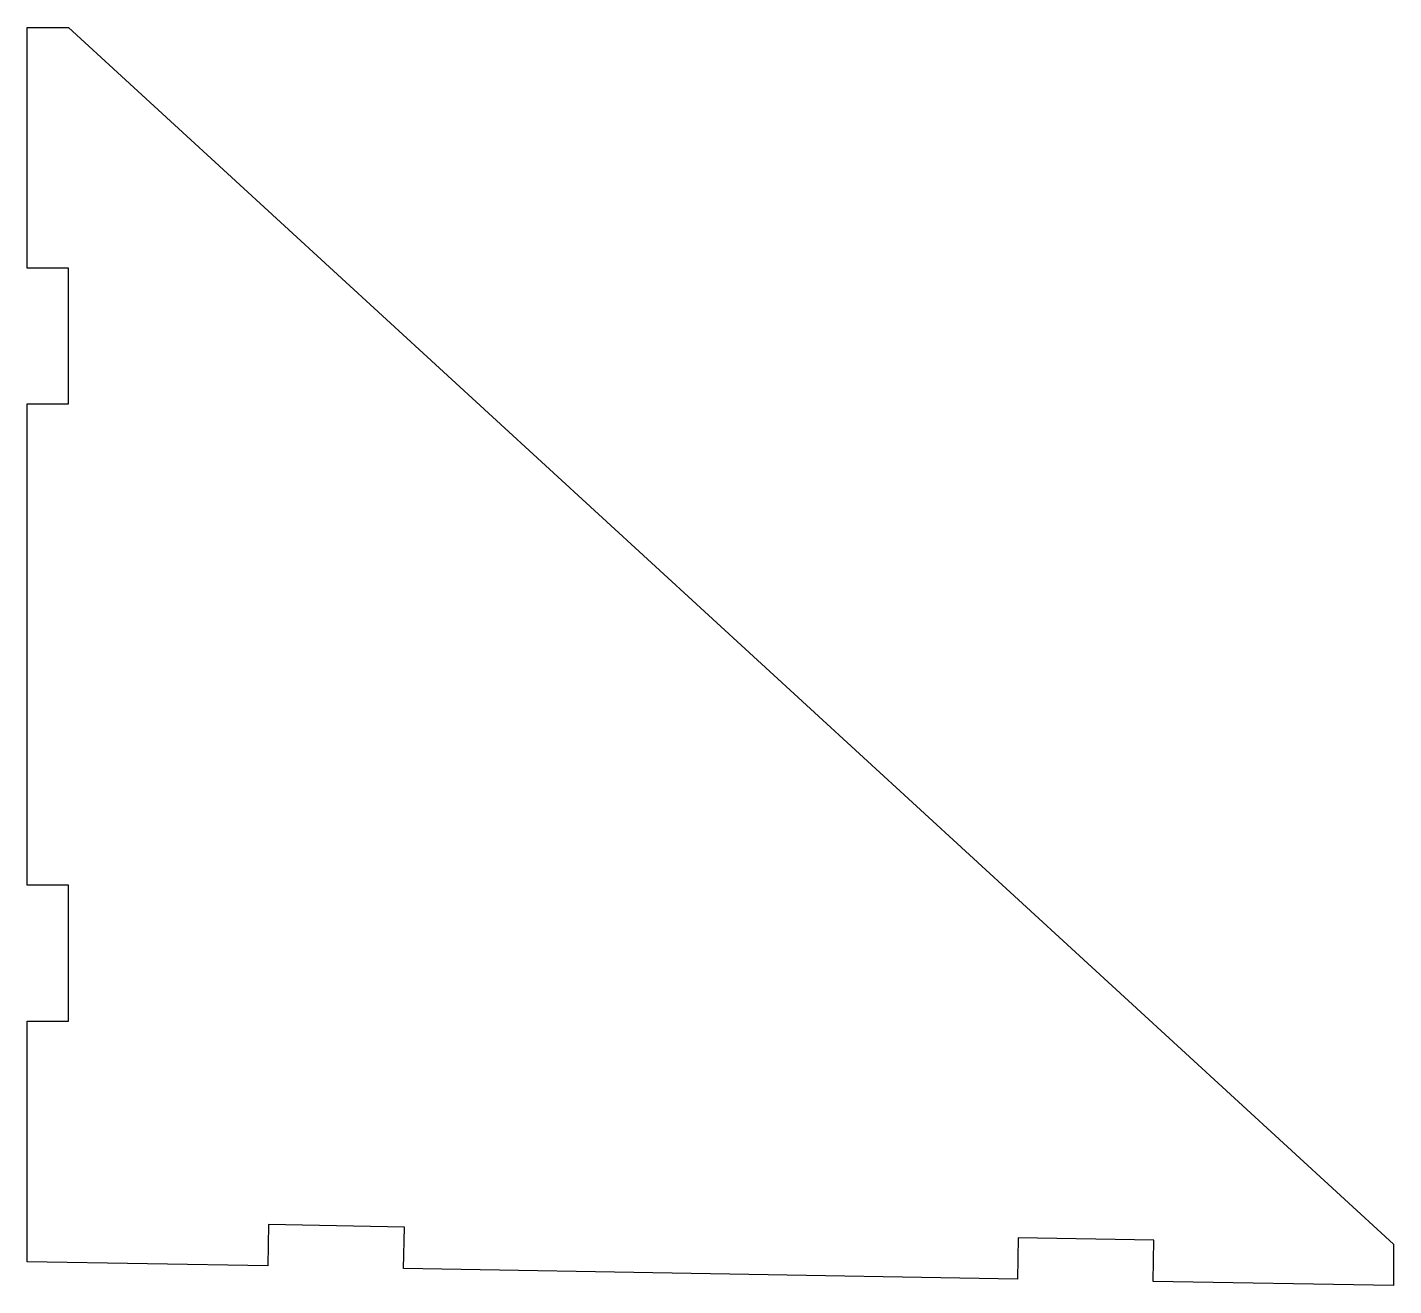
# Model space of a CAD drawing. Extents: x 0 to 4.43, y -0.08 to 4.
import ezdxf

# ---------------------------------------------------------------- set-up
doc = ezdxf.new("R2010")
doc.units = 0

msp = doc.modelspace()

# ---------------------------------------------------------------- linework, layer by layer
at = {"color": 18}
msp.add_lwpolyline([(4.4293, 0.0567), (4.4293, -0.0773), (3.6494, -0.0637), (3.6518, 0.0703), (3.2119, 0.078), (3.2095, -0.056), (1.2198, -0.0213), (1.2222, 0.1127), (0.7822, 0.1204), (0.7799, -0.0136), (0, 0), (0, 0.78), (0.134, 0.78), (0.134, 1.22), (0, 1.22), (0, 2.78), (0.134, 2.78), (0.134, 3.22), (0, 3.22), (0, 4), (0.134, 4)], close=True, dxfattribs=at)

doc.saveas('drawing.dxf')
